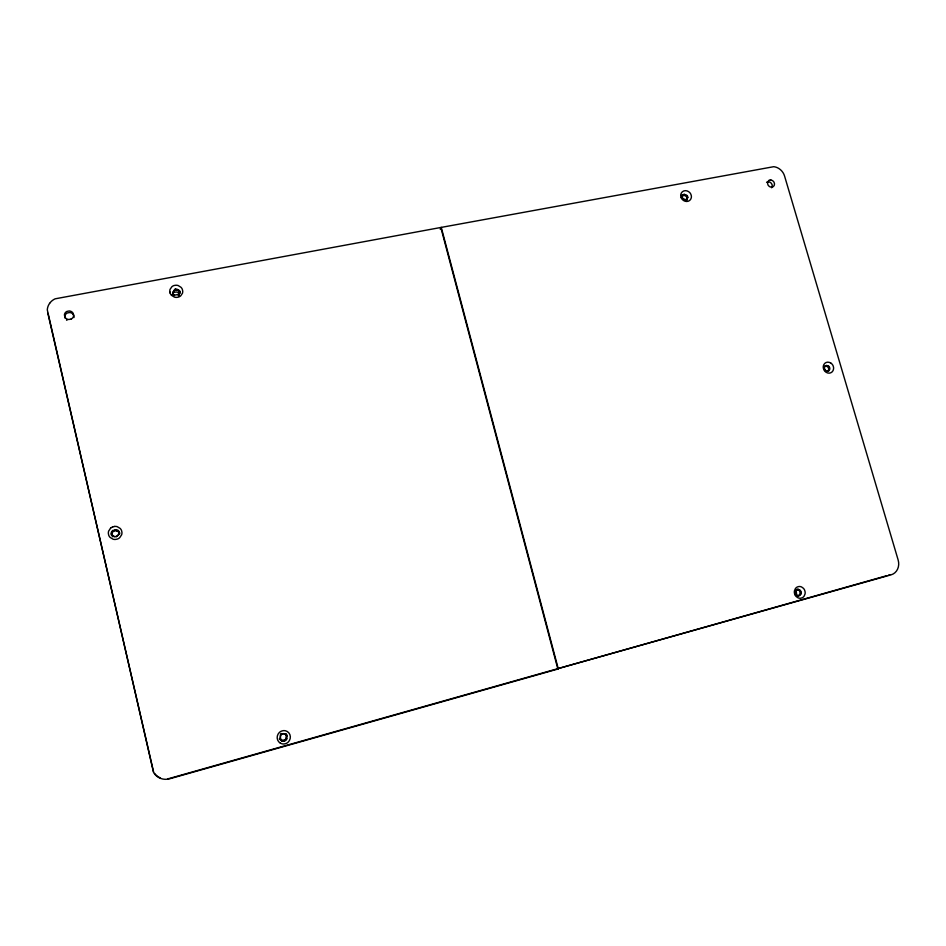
<?xml version="1.0" encoding="UTF-8"?>
<svg xmlns="http://www.w3.org/2000/svg" width="946" height="946" viewBox="0 0 946 946"><rect width="100%" height="100%" fill="white"/><g stroke="black" fill="none" stroke-linecap="round" stroke-linejoin="round"><path stroke-width="1.42" d="M179.539 293.544C180.13 286.591 168.66 291.191 174.466 295.53M118.794 533.355C118.747 536.512 114.159 537.86 112.385 535.27M118.841 534.1L118.782 532.917M119.551 534.206L119.362 532.113M118.735 534.525L116.145 536.855M681.581 196.602L683.71 195.101L686.276 196.378A2.933 2.613 49 0 1 686.891 198.483L686.146 200.02M172.562 294.04L173.118 293.225A3.997 3.737 12.7 0 1 174.797 292.137L176.867 292.018A4.091 3.831 12.7 0 1 178.321 292.574L178.747 292.882A3.997 3.737 12.7 0 1 179.433 293.603M179.279 294.312L178.179 295.542M440.197 229.18L441.262 227.395L773.639 166.709A11.837 10.347 51.4 0 1 777.86 167.95L779.173 168.719A11.872 10.382 51.4 0 1 784.553 176.003L898.144 559.973A12.393 10.95 70.7 0 1 891.144 574.813L556.733 668.976L887.005 575.629M110.552 528.199L108.648 531.084A6.811 6.504 -13.4 0 0 108.388 533.639L108.731 535.282A6.811 6.504 -13.4 0 0 110.15 537.434L113.082 539.208A6.811 6.504 -13.4 0 0 115.755 539.409L117.47 539.031A6.811 6.504 -13.4 0 0 119.752 537.635L121.632 534.774A6.811 6.504 -13.4 0 0 121.928 532.22L121.549 530.576A6.811 6.504 -13.4 0 0 120.166 528.424L117.209 526.662A6.811 6.504 -13.4 0 0 114.572 526.449M827.454 371.352L828.377 370.359A2.921 2.59 60.6 0 0 827.218 366.421L824.545 366.279M769.122 180.272L770.872 179.941M71.151 319.05L68.81 319.5A4.6 4.257 4.7 0 1 64.955 317.123L64.423 314.947A4.6 4.257 4.7 0 1 66.965 311.411L69.271 310.95A4.6 4.257 4.7 0 1 73.149 313.339L73.646 315.491A4.6 4.257 4.7 0 1 71.139 319.05M112.834 526.827L114.561 526.437M556.295 669.106L169.772 778.345A15.006 14.214 -43.3 0 1 167.88 778.759M175.507 289.074C164.77 300.438 190.796 292.468 174.844 289.334A4.032 3.772 12.9 0 0 174.36 289.523M175.873 289.145L176.914 289.204A4.032 3.772 12.9 0 1 177.422 289.334M116.512 530.706L114.348 530.931A4.21 4.021 -13.6 0 0 112.562 532.16L111.971 533.059A4.21 4.021 -13.6 0 0 111.581 535.129M114.324 536.82L112.148 534.892M280.335 743.13L281.908 743.781A6.728 6.48 -55.4 0 0 284.498 743.911L286.141 743.45A6.728 6.48 -55.4 0 0 288.329 741.971L289.393 740.576A6.764 6.516 -55.4 0 0 287.194 731.471L285.633 730.832A6.728 6.48 -55.4 0 0 283.043 730.69L281.4 731.152A6.728 6.48 -55.4 0 0 279.212 732.618L278.136 734.013A6.764 6.516 -55.4 0 0 280.323 743.13M285.657 734.415L285.29 734.167A3.5 3.37 -55.4 0 0 280.595 735.48L280.193 738.105M118.487 531.557L118.877 533.213M117.659 530.103L118.108 530.41A4.233 4.044 -13.5 0 1 118.829 531.191M830.801 363.028L831.901 363.95A5.664 5.014 60.6 0 1 833.119 365.806L833.521 367.202A5.641 4.99 60.6 0 1 833.45 369.354L833.048 370.643A5.664 5.014 60.6 0 1 826.071 372.263L824.959 371.329A5.641 4.99 60.6 0 1 823.753 369.472L823.339 368.077A5.641 4.99 60.6 0 1 823.375 365.936L823.824 364.636A5.641 4.99 60.6 0 1 830.765 363.051M681.191 197.702A5.676 5.061 49 0 0 682.409 199.571L683.532 200.517A5.676 5.061 49 0 0 690.757 199.168L691.242 197.915A5.676 5.061 49 0 0 691.325 195.81L690.923 194.438A5.676 5.061 49 0 0 689.717 192.57L688.593 191.636A5.676 5.061 49 0 0 681.368 192.972L680.872 194.226A5.676 5.061 49 0 0 680.801 196.33L681.191 197.714M281.364 739.949L280.099 738.424M171.522 295.318L174.36 297.068A6.48 6.054 13 0 0 176.89 297.375L178.522 297.068A6.48 6.054 13 0 0 180.674 295.885L182.448 293.272A6.48 6.054 13 0 0 182.696 290.919L182.33 289.358A6.48 6.054 13 0 0 181.005 287.312L178.179 285.538A6.48 6.054 13 0 0 175.672 285.254L174.029 285.526A6.48 6.054 13 0 0 171.876 286.744L170.079 289.322A6.48 6.054 13 0 0 169.842 291.711M281.506 740.079A3.5 3.37 -55.4 0 0 286.189 738.767L286.591 736.142L285.053 734.072A3.5 3.37 -55.4 0 0 280.371 735.373L280.513 738.944M285.751 734.604L286.898 736.686L286.425 738.873A3.5 3.37 -55.4 0 1 281.731 740.198L280.524 739.204M118.498 531.959C116.926 527.738 109.996 530.789 112.077 534.797M73.552 314.876L74.048 317.04A4.576 4.245 4.6 0 1 73.954 317.572M111.959 534.49L112.255 535.2M153.548 771.818L47.844 313.232M794.865 594.561L794.427 593.059A5.936 5.345 72.6 0 1 794.474 590.765L795.326 588.731A5.936 5.345 72.6 0 1 797.466 586.91L798.802 586.544A5.936 5.345 72.6 0 1 801.593 586.981L803.391 588.282A5.936 5.345 72.6 0 1 804.644 590.198L805.07 591.688A5.936 5.345 72.6 0 1 805.034 593.97L804.183 596.015A5.936 5.345 72.6 0 1 802.054 597.837L800.706 598.215A5.936 5.345 72.6 0 1 797.916 597.777L796.118 596.488A5.936 5.345 72.6 0 1 794.865 594.549M180.012 291.711L180.248 292.681M170.197 293.248L169.819 291.699M118.581 532.054L118.818 532.787M111.392 535.046L111.155 534.017M65.12 318.163L64.86 316.508A4.576 4.245 4.6 0 1 67.367 312.96L69.697 312.523A4.576 4.245 4.6 0 1 73.516 314.888M441.262 227.395L558.306 668.917M286.401 735.574L286.496 736.106A4.139 3.985 -55.2 0 1 281.329 740.635M111.947 534.372C111.084 531.096 115.767 528.755 117.978 531.25A4.21 4.021 -13.6 0 0 116.512 530.73M160.394 777.896A15.006 14.214 -43.3 0 1 158.703 777.08L157.154 776.051A15.006 14.214 -43.3 0 1 154.541 773.39M171.545 295.318A6.48 6.054 13 0 1 170.209 293.248M110.576 528.211A6.811 6.504 -13.4 0 1 112.858 526.839M66.965 320.327A4.576 4.245 4.6 0 1 66.48 319.996M889.772 574.73A12.357 10.914 70.8 0 1 888.424 575.227M796.851 589.713A3.063 2.767 72.6 0 1 800.127 592.775A3.063 2.767 72.6 0 1 797.1 595.732M796.39 595.519A3.063 2.767 72.6 0 1 796.059 595.341M796.154 589.914A3.063 2.767 72.6 0 1 796.497 589.784M770.895 180.024A3.772 3.299 51.5 0 1 772.906 186.87L771.156 187.202A3.772 3.299 51.5 0 1 769.181 180.343M766.567 182.33A3.76 3.287 51.5 0 1 766.934 182.105L768.672 181.786A3.76 3.287 51.5 0 1 771.64 187.781M285.858 733.741A4.269 4.115 -55.4 0 1 286.248 734.096M287.052 738.684A4.269 4.115 -55.4 0 1 286.804 739.169M286.118 740.068A4.269 4.115 -55.4 0 1 285.704 740.434M285.243 740.742A4.269 4.115 -55.4 0 1 283.694 741.297M282.594 741.309A4.269 4.115 -55.4 0 1 281.553 741.037M279.578 739.264A4.269 4.115 -55.4 0 1 279.354 738.767M280.371 734.167A4.269 4.115 -55.4 0 1 281.258 733.481M285.396 733.741A4.139 3.985 -55.2 0 1 286.248 735.066M286.603 734.51A4.174 4.021 -55.4 0 1 287.111 735.444M280.749 740.351A4.174 4.021 -55.4 0 1 280.371 739.997M118.463 531.546A4.21 4.021 -13.6 0 1 118.865 531.9M119.208 532.314A4.21 4.021 -13.6 0 1 119.716 533.237M112.657 536.749A4.34 4.139 -13.5 0 1 112.255 536.394M178.794 290.067A4.032 3.772 12.9 0 1 179.172 290.422M179.515 290.812A4.032 3.772 12.9 0 1 180 291.699M179.35 295.424A4.127 3.855 12.9 0 1 178.983 295.779M111.143 533.485A4.233 4.044 -13.5 0 1 111.545 531.936M112.125 531.037A4.233 4.044 -13.5 0 1 112.941 530.304M798.767 596.134A3.689 3.335 72.6 0 1 797.052 596.358M797.182 589.074A3.689 3.335 72.6 0 1 798.885 589.583M799.264 589.855A3.689 3.335 72.6 0 1 799.902 590.541M800.174 590.943A3.689 3.335 72.6 0 1 800.328 594.608M824.51 369.283A3.5 3.11 60.6 0 1 824.971 370.56M829.169 368.55A3.524 3.134 60.6 0 0 827.466 365.936A3.571 3.169 60.6 0 0 826.674 365.546M829.157 369.886A3.524 3.134 60.6 0 1 828.873 370.69A3.571 3.169 60.6 0 1 828.389 371.364M795.444 590.801A3.666 3.311 72.7 0 1 796.154 595.2M681.628 197.844A3.559 3.169 49 0 1 683.899 200.008M681.463 195.621A3.583 3.193 49 0 1 681.735 195.314M682.421 194.829A3.583 3.193 49 0 1 682.811 194.663L683.615 194.521A3.583 3.193 49 0 1 685.377 194.888M686.157 195.396A3.583 3.193 49 0 1 686.489 195.716M687.044 196.472A3.583 3.193 49 0 1 687.399 197.324M687.328 199.488A3.583 3.193 49 0 1 686.902 200.221M687.777 197.643L685.826 199.807L682.906 198.554A2.944 2.625 49 0 1 682.303 196.449L684.254 194.285L687.174 195.526A2.944 2.625 49 0 1 687.789 197.643M824.924 366.409L824.746 366.717A2.933 2.602 60.6 0 0 825.917 370.655L827.951 371.057L829.524 369.815A2.933 2.602 60.6 0 0 828.365 365.877L826.307 365.475L824.924 366.409M49.606 303.359L48.695 304.872A14.367 13.279 4.6 0 0 47.3 309.898L153.477 772.196A15.077 14.285 -43.4 0 0 157.095 776.453L158.656 777.494A15.077 14.285 -43.4 0 0 169.772 778.759L557.868 669.035L440.824 227.478L55.164 298.818A14.367 13.279 4.6 0 0 50.729 301.999L49.606 303.359M795.728 591.747A3.063 2.767 72.6 0 0 799.311 595.519A3.063 2.767 72.6 0 0 800.34 590.446A3.063 2.767 72.6 0 0 795.728 591.747"/></g></svg>
